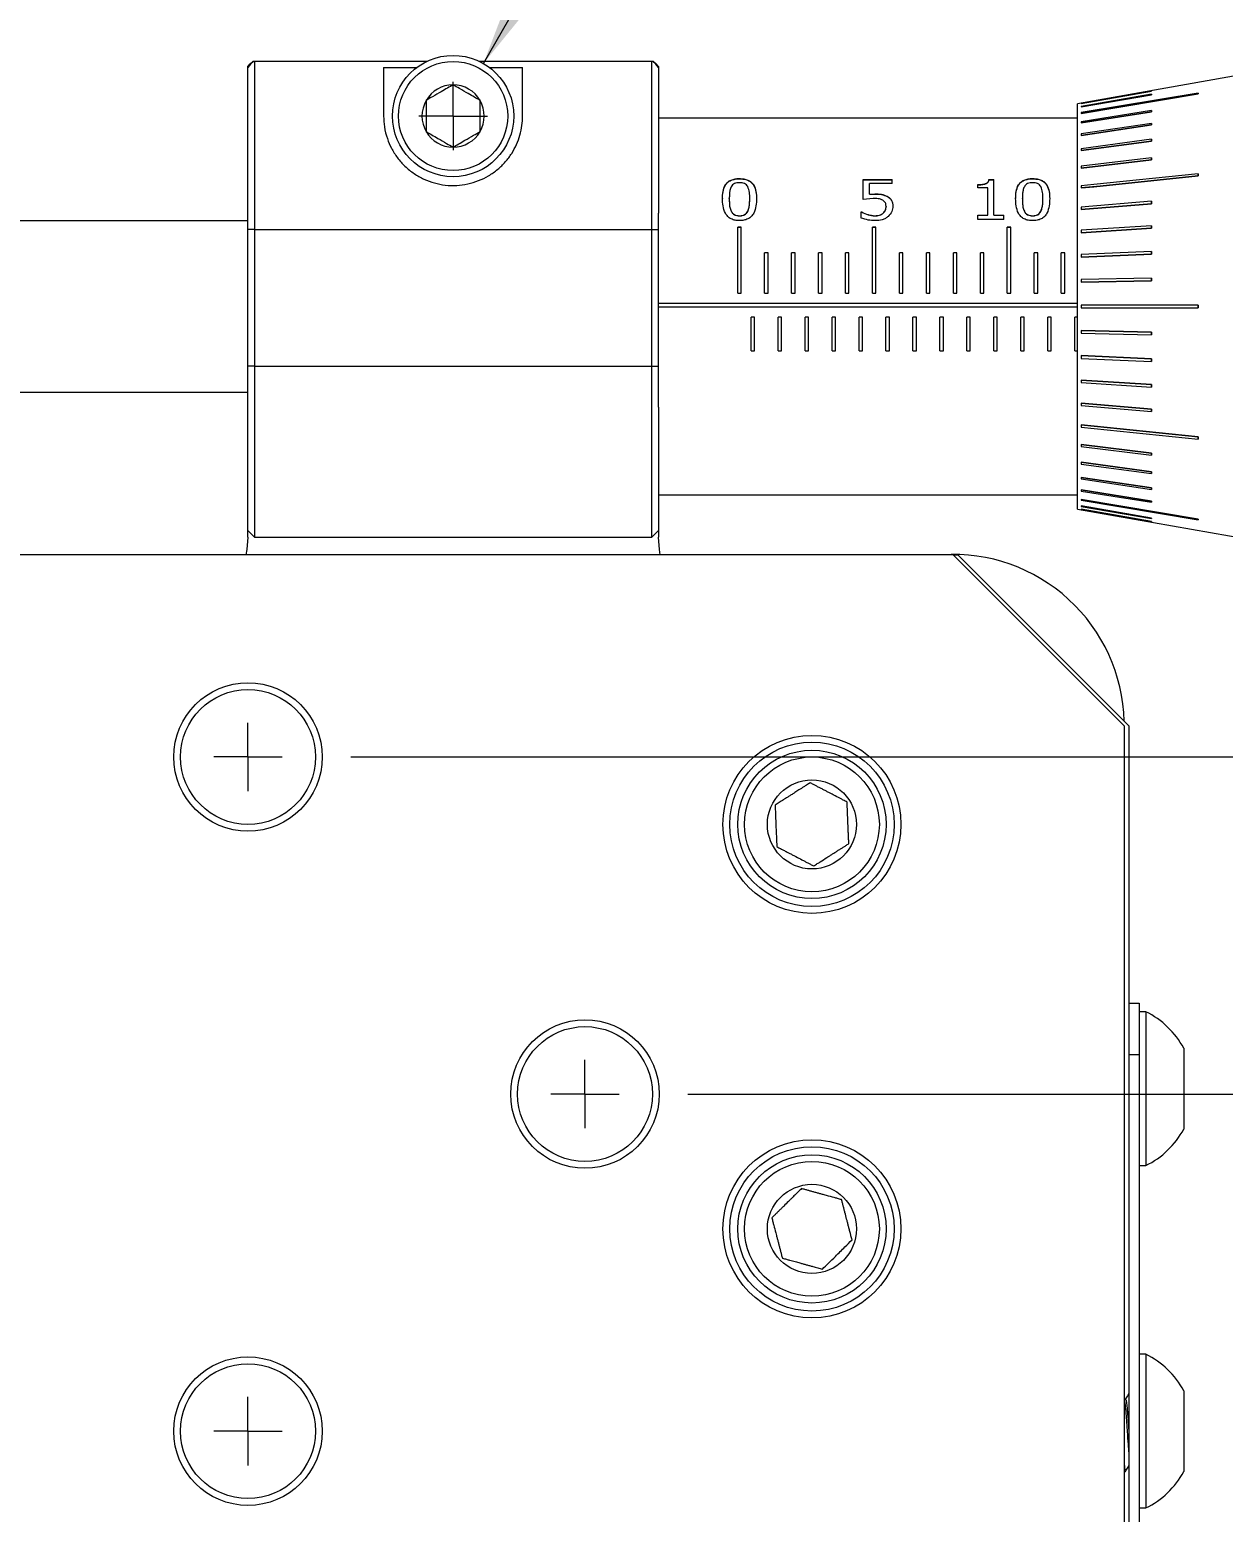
# Model space of a CAD drawing. Header units: millimetres. Extents: x 2 to 278, y 1 to 215.
# Drawn here: x 53.09 to 75.23, y 167.02 to 194.51 of the extents above; entities that cross this region are included whole.
import ezdxf

# ---------------------------------------------------------------- set-up
doc = ezdxf.new("R2010")
doc.units = ezdxf.units.MM
doc.styles.add('SLDTEXTSTYLE0', font='TXT', dxfattribs={"width": 0.75})
doc.dimstyles.new('SLDDIMSTYLE1', dxfattribs={"dimtxt": 2.116667, "dimasz": 3.175, "dimexe": 0, "dimexo": 0.0625, "dimgap": 0.529167, "dimtad": 0, "dimtih": 1, "dimtoh": 1, "dimdec": 1, "dimlfac": 2, "dimrnd": 1e-09, "dimzin": 12, "dimdsep": 46, "dimtxsty": 'SLDTEXTSTYLE0', "dimsah": 1, "dimcen": 0.09, "dimadec": 0, "dimazin": 3, "dimtfac": 1, "dimtdec": 1, "dimtmove": 0, "dimatfit": 0, "dimfxl": 1, "dimfrac": 2, "dimtolj": 1, "dimtzin": 12, "dimarcsym": 0})
doc.dimstyles.new('SLDDIMSTYLE6', dxfattribs={"dimtxt": 2.116667, "dimasz": 3.175, "dimexe": 0, "dimexo": 0.0625, "dimgap": 0.529167, "dimtad": 0, "dimtih": 1, "dimtoh": 1, "dimdec": 1, "dimlfac": 2, "dimrnd": 1e-09, "dimzin": 12, "dimdsep": 46, "dimtxsty": 'SLDTEXTSTYLE0', "dimsah": 1, "dimcen": 0, "dimadec": 0, "dimazin": 3, "dimtfac": 1, "dimtdec": 1, "dimtofl": 0, "dimtmove": 0, "dimatfit": 3, "dimfxl": 1, "dimfrac": 2, "dimtolj": 1, "dimtzin": 12, "dimarcsym": 0})

# ---------------------------------------------------------------- blocks, each defined once
blk = doc.blocks.new('_D_12')
at = {"color": 7, "linetype": 'Continuous', "lineweight": 0}
for p, q in [((80.533, 181.023), (80.533, 187.373)), ((59.049, 181.023), (82.311, 181.023)), ((65.299, 174.773), (82.311, 174.773)), ((80.533, 168.523), (80.533, 174.773)), ((84.343, 168.523), (80.533, 168.523)), ((86.918, 166.953), (86.274, 166.953)), ((86.274, 166.953), (86.274, 163.589)), ((94.675, 166.953), (95.319, 166.953)), ((95.319, 166.953), (95.319, 163.589)), ((86.274, 163.589), (86.918, 163.589)), ((95.319, 163.589), (94.675, 163.589))]:
    blk.add_line(p, q, dxfattribs=at)
at = {"color": 7, "linetype": 'Continuous', "lineweight": 18}
for points in [[(80.533, 181.023), (81.041, 184.198), (80.025, 184.198)], [(80.533, 174.773), (80.025, 171.598), (81.041, 171.598)]]:
    blk.add_solid(points, dxfattribs=at)
at = {"color": 7, "linetype": 'Continuous', "lineweight": 18, "char_height": 2.1167, "attachment_point": 1, "style": 'SLDTEXTSTYLE0'}
for s, insert in [('12.5mm', (85.631, 170.11)), ('0.49in', (86.918, 166.318)), ('TYP', (85.631, 162.526))]:
    blk.add_mtext(s, dxfattribs=dict(at, insert=insert))
blk = doc.blocks.new('_D_15')
at = {"color": 7, "linetype": 'Continuous', "lineweight": 0}
for p, q in [((61.511, 193.882), (68.966, 206.795)), ((68.966, 206.795), (72.776, 206.795))]:
    blk.add_line(p, q, dxfattribs=at)
at = {"color": 7, "linetype": 'Continuous', "lineweight": 18}
blk.add_solid([(61.511, 193.882), (63.538, 196.377), (62.658, 196.885)], dxfattribs=at)
at = {"color": 7, "linetype": 'Continuous', "lineweight": 18, "attachment_point": 1, "style": 'SLDTEXTSTYLE0'}
for s, insert, char_height in [('MICROMETER LOCKING SCREW', (73.57, 207.841), 2.11667), ('2.0mm [5/64in] HEX', (73.57, 204.478), 2.11667), ('2 PLACES', (73.57, 201.115), 2.1167)]:
    blk.add_mtext(s, dxfattribs=dict(at, insert=insert, char_height=char_height))
blk = doc.blocks.new('SW_CENTERMARKSYMBOL_5')
at = {"color": 0, "linetype": 'Continuous', "lineweight": 18}
for q in [(0, 0.635), (-0.635, 0), (0, -0.635), (0.635, 0)]:
    blk.add_line((0, 0), q, dxfattribs=at)
blk = doc.blocks.new('SW_CENTERMARKSYMBOL_7')
at = {"color": 0, "linetype": 'Continuous', "lineweight": 18}
for q in [(0, 0.635), (-0.635, 0), (0, -0.635), (0.635, 0)]:
    blk.add_line((0, 0), q, dxfattribs=at)
blk = doc.blocks.new('SW_CENTERMARKSYMBOL_9')
at = {"color": 0, "linetype": 'Continuous', "lineweight": 18}
for q in [(0, 0.635), (-0.635, 0), (0, -0.635), (0.635, 0)]:
    blk.add_line((0, 0), q, dxfattribs=at)
blk = doc.blocks.new('SW_CENTERMARKSYMBOL_10')
at = {"color": 0, "linetype": 'Continuous', "lineweight": 18}
for q in [(0, 0.635), (-0.635, 0), (0, -0.635), (0.635, 0)]:
    blk.add_line((0, 0), q, dxfattribs=at)

msp = doc.modelspace()

# ---------------------------------------------------------------- linework, layer by layer
at = {"color": 7, "linetype": 'Continuous', "lineweight": 18}
for p, q in [((57.138, 193.823), (57.186, 193.876)), ((57.191, 193.87), (57.138, 193.808)), ((57.138, 193.808), (57.138, 193.823)), ((57.238, 193.923), (57.186, 193.876)), ((57.186, 193.876), (57.191, 193.87)), ((57.252, 193.923), (57.191, 193.87)), ((57.238, 193.923), (57.245, 193.923)), ((57.252, 193.923), (57.265, 193.923)), ((57.265, 193.923), (57.265, 190.805)), ((57.265, 193.923), (60.465, 193.923)), ((61.431, 193.923), (64.631, 193.923)), ((64.631, 190.805), (64.631, 193.923)), ((64.631, 193.923), (64.645, 193.923)), ((64.645, 193.923), (64.705, 193.87)), ((64.651, 193.923), (64.658, 193.923)), ((64.658, 193.923), (64.711, 193.876)), ((64.711, 193.876), (64.705, 193.87)), ((64.758, 193.808), (64.705, 193.87)), ((64.758, 193.823), (64.711, 193.876)), ((64.758, 193.823), (64.758, 193.808)), ((57.138, 190.805), (57.138, 193.808)), ((59.659, 193.808), (60.274, 193.808)), ((59.659, 193.808), (59.659, 192.907)), ((61.622, 193.808), (62.237, 193.808)), ((62.237, 192.907), (62.237, 193.808)), ((64.758, 193.808), (64.758, 191.109)), ((75.701, 193.695), (72.526, 193.135)), ((73.9, 193.371), (72.597, 193.142)), ((72.597, 193.138), (73.9, 193.368)), ((74.764, 193.334), (72.597, 192.971)), ((72.597, 192.955), (74.764, 193.318)), ((73.9, 193.311), (72.597, 193.085)), ((72.597, 193.076), (73.9, 193.302)), ((73.9, 193.368), (72.598, 193.138)), ((74.765, 193.318), (72.598, 192.955)), ((73.9, 193.302), (72.598, 193.076)), ((73.9, 193.371), (73.9, 193.368)), ((73.9, 193.368), (73.9, 193.371)), ((73.9, 193.371), (73.9, 193.371)), ((73.9, 193.368), (73.9, 193.368)), ((73.9, 193.311), (73.9, 193.302)), ((73.9, 193.302), (73.9, 193.311)), ((73.9, 193.311), (73.9, 193.311)), ((73.9, 193.302), (73.9, 193.302)), ((74.764, 193.318), (74.764, 193.334)), ((74.765, 193.334), (74.764, 193.334)), ((74.765, 193.318), (74.764, 193.318)), ((74.765, 193.334), (74.765, 193.318)), ((72.526, 186.336), (72.526, 193.135)), ((72.597, 193.142), (72.597, 193.138)), ((72.598, 193.138), (72.597, 193.138)), ((72.597, 193.085), (72.597, 193.076)), ((72.598, 193.076), (72.597, 193.076)), ((73.9, 193.007), (72.597, 192.799)), ((73.9, 193.007), (73.9, 192.986)), ((73.9, 192.986), (73.9, 193.007)), ((73.9, 193.007), (73.9, 193.007)), ((72.526, 192.869), (64.758, 192.869)), ((72.597, 192.778), (73.9, 192.986)), ((72.597, 192.971), (72.597, 192.955)), ((72.598, 192.955), (72.597, 192.955)), ((72.597, 192.799), (72.597, 192.778)), ((72.598, 192.778), (72.597, 192.778)), ((73.9, 192.768), (72.597, 192.574)), ((72.597, 192.547), (73.9, 192.741)), ((73.9, 192.986), (72.598, 192.778)), ((73.9, 192.741), (72.598, 192.547)), ((73.9, 192.986), (73.9, 192.986)), ((73.9, 192.768), (73.9, 192.741)), ((73.9, 192.741), (73.9, 192.768)), ((73.9, 192.768), (73.9, 192.768)), ((73.9, 192.741), (73.9, 192.741)), ((72.597, 192.574), (72.597, 192.547)), ((72.598, 192.547), (72.597, 192.547)), ((73.9, 192.475), (72.597, 192.298)), ((72.597, 192.266), (73.9, 192.443)), ((73.9, 192.443), (72.598, 192.266)), ((73.9, 192.475), (73.9, 192.443)), ((73.9, 192.443), (73.9, 192.475)), ((73.9, 192.475), (73.9, 192.475)), ((73.9, 192.443), (73.9, 192.443)), ((72.597, 192.298), (72.597, 192.266)), ((72.598, 192.266), (72.597, 192.266)), ((73.9, 192.134), (72.597, 191.977)), ((72.597, 191.939), (73.9, 192.097)), ((72.597, 191.977), (72.597, 191.939)), ((72.598, 191.939), (72.597, 191.939)), ((73.9, 192.097), (72.598, 191.939)), ((73.9, 192.134), (73.9, 192.097)), ((73.9, 192.097), (73.9, 192.134)), ((73.9, 192.134), (73.9, 192.134)), ((73.9, 192.097), (73.9, 192.097)), ((66.26, 191.747), (66.26, 191.743)), ((68.553, 191.73), (69.093, 191.73)), ((68.553, 191.362), (68.553, 191.73)), ((68.553, 191.726), (69.093, 191.726)), ((68.668, 191.461), (68.668, 191.653)), ((69.093, 191.653), (68.668, 191.653)), ((69.093, 191.653), (69.093, 191.73)), ((70.679, 191.574), (70.679, 191.635)), ((70.824, 191.65), (70.824, 191.654)), ((70.885, 191.73), (70.978, 191.73)), ((70.885, 191.726), (70.885, 191.73)), ((70.885, 191.726), (70.978, 191.726)), ((70.978, 191.069), (70.978, 191.73)), ((71.696, 191.747), (71.696, 191.743)), ((74.764, 191.797), (74.764, 191.838)), ((74.765, 191.838), (74.764, 191.838)), ((74.765, 191.797), (74.764, 191.797)), ((74.765, 191.838), (74.765, 191.797)), ((65.943, 191.376), (65.943, 191.372)), ((66.07, 191.372), (66.07, 191.376)), ((66.449, 191.373), (66.449, 191.376)), ((66.576, 191.376), (66.576, 191.373)), ((68.74, 191.381), (68.553, 191.362)), ((68.668, 191.461), (68.769, 191.465)), ((68.668, 191.457), (68.769, 191.461)), ((68.668, 191.461), (68.668, 191.457)), ((68.769, 191.465), (68.769, 191.461)), ((69.001, 191.419), (69.001, 191.415)), ((70.863, 191.574), (70.679, 191.574)), ((70.863, 191.069), (70.863, 191.574)), ((71.38, 191.376), (71.38, 191.372)), ((71.507, 191.372), (71.507, 191.376)), ((71.886, 191.373), (71.886, 191.376)), ((72.012, 191.376), (72.012, 191.373)), ((72.597, 191.614), (72.597, 191.573)), ((72.598, 191.573), (72.597, 191.573)), ((64.758, 189.432), (64.758, 191.109)), ((66.105, 191.141), (66.105, 191.144)), ((66.413, 191.139), (66.413, 191.142)), ((68.518, 191.129), (68.527, 191.129)), ((68.518, 191.015), (68.518, 191.129)), ((68.518, 191.126), (68.527, 191.126)), ((68.527, 191.129), (68.527, 191.126)), ((68.925, 191.107), (68.925, 191.104)), ((68.978, 191.235), (68.978, 191.232)), ((69.104, 191.236), (69.104, 191.232)), ((70.679, 191.069), (70.863, 191.069)), ((70.679, 190.988), (70.679, 191.069)), ((70.863, 191.066), (70.863, 191.069)), ((70.978, 191.069), (71.162, 191.069)), ((70.978, 191.066), (70.978, 191.069)), ((71.162, 190.988), (71.162, 191.069)), ((71.542, 191.141), (71.542, 191.144)), ((71.85, 191.139), (71.85, 191.142)), ((73.9, 191.326), (72.597, 191.216)), ((72.597, 191.171), (73.9, 191.282)), ((72.597, 191.216), (72.597, 191.171)), ((72.598, 191.171), (72.597, 191.171)), ((73.9, 191.282), (72.598, 191.171)), ((73.9, 191.326), (73.9, 191.282)), ((73.9, 191.282), (73.9, 191.326)), ((73.9, 191.326), (73.9, 191.326)), ((73.9, 191.282), (73.9, 191.282)), ((57.138, 190.964), (50.81, 190.964)), ((57.265, 190.805), (57.138, 190.805)), ((57.138, 188.272), (57.138, 190.805)), ((57.265, 190.805), (64.631, 190.805)), ((57.265, 190.805), (57.265, 188.272)), ((64.631, 190.805), (64.758, 190.805)), ((64.631, 188.272), (64.631, 190.805)), ((66.226, 189.622), (66.226, 190.845)), ((66.29, 190.845), (66.226, 190.845)), ((66.29, 190.843), (66.226, 190.843)), ((66.26, 191.056), (66.26, 191.059)), ((66.29, 189.622), (66.29, 190.845)), ((68.726, 189.622), (68.726, 190.845)), ((68.79, 190.845), (68.726, 190.845)), ((68.79, 190.843), (68.726, 190.843)), ((68.771, 191.059), (68.771, 191.056)), ((68.79, 189.622), (68.79, 190.845)), ((70.679, 191.066), (70.863, 191.066)), ((71.162, 190.988), (70.679, 190.988)), ((70.978, 191.066), (71.162, 191.066)), ((71.226, 189.622), (71.226, 190.845)), ((71.29, 190.845), (71.226, 190.845)), ((71.29, 190.843), (71.226, 190.843)), ((71.29, 189.622), (71.29, 190.845)), ((71.696, 191.056), (71.696, 191.059)), ((73.9, 190.873), (72.597, 190.788)), ((72.597, 190.741), (73.9, 190.826)), ((73.9, 190.826), (72.598, 190.741)), ((73.9, 190.873), (73.9, 190.826)), ((73.9, 190.873), (73.9, 190.873)), ((73.9, 190.826), (73.9, 190.873)), ((73.9, 190.826), (73.9, 190.826)), ((72.597, 190.788), (72.597, 190.741)), ((72.598, 190.741), (72.597, 190.741)), ((66.726, 189.622), (66.726, 190.371)), ((66.79, 190.371), (66.726, 190.371)), ((66.79, 190.369), (66.726, 190.369)), ((66.79, 189.622), (66.79, 190.371)), ((67.226, 189.622), (67.226, 190.371)), ((67.29, 190.371), (67.226, 190.371)), ((67.29, 190.369), (67.226, 190.369)), ((67.29, 189.622), (67.29, 190.371)), ((67.726, 189.622), (67.726, 190.371)), ((67.79, 190.371), (67.726, 190.371)), ((67.79, 190.369), (67.726, 190.369)), ((67.79, 189.622), (67.79, 190.371)), ((68.226, 189.622), (68.226, 190.371)), ((68.29, 190.371), (68.226, 190.371)), ((68.29, 190.369), (68.226, 190.369)), ((68.29, 189.622), (68.29, 190.371)), ((69.226, 189.622), (69.226, 190.371)), ((69.29, 190.371), (69.226, 190.371)), ((69.29, 190.369), (69.226, 190.369)), ((69.29, 189.622), (69.29, 190.371)), ((69.726, 189.622), (69.726, 190.371)), ((69.79, 190.371), (69.726, 190.371)), ((69.79, 190.369), (69.726, 190.369)), ((69.79, 189.622), (69.79, 190.371)), ((70.226, 189.622), (70.226, 190.371)), ((70.29, 190.371), (70.226, 190.371)), ((70.29, 190.369), (70.226, 190.369)), ((70.29, 189.622), (70.29, 190.371)), ((70.726, 189.622), (70.726, 190.371)), ((70.79, 190.371), (70.726, 190.371)), ((70.79, 190.369), (70.726, 190.369)), ((70.79, 189.622), (70.79, 190.371)), ((71.726, 189.622), (71.726, 190.371)), ((71.79, 190.371), (71.726, 190.371)), ((71.79, 190.369), (71.726, 190.369)), ((71.79, 189.622), (71.79, 190.371)), ((72.226, 189.622), (72.226, 190.371)), ((72.29, 190.371), (72.226, 190.371)), ((72.29, 190.369), (72.226, 190.369)), ((72.29, 189.622), (72.29, 190.371)), ((73.9, 190.396), (72.597, 190.339)), ((72.597, 190.29), (73.9, 190.347)), ((72.597, 190.339), (72.597, 190.29)), ((72.598, 190.29), (72.597, 190.29)), ((73.9, 190.347), (72.598, 190.29)), ((73.9, 190.396), (73.9, 190.347)), ((73.9, 190.347), (73.9, 190.396)), ((73.9, 190.396), (73.9, 190.396)), ((73.9, 190.347), (73.9, 190.347)), ((73.9, 189.903), (72.597, 189.875)), ((72.597, 189.875), (72.597, 189.824)), ((72.597, 189.824), (73.9, 189.853)), ((72.598, 189.824), (72.597, 189.824)), ((73.9, 189.853), (72.598, 189.824)), ((73.9, 189.903), (73.9, 189.853)), ((73.9, 189.853), (73.9, 189.903)), ((73.9, 189.903), (73.9, 189.903)), ((73.9, 189.853), (73.9, 189.853)), ((72.526, 189.432), (64.758, 189.432)), ((72.526, 189.432), (64.758, 189.432)), ((64.758, 189.432), (64.758, 189.432)), ((64.758, 189.369), (64.758, 189.432)), ((66.226, 189.622), (66.29, 189.622)), ((66.726, 189.622), (66.79, 189.622)), ((67.226, 189.622), (67.29, 189.622)), ((67.726, 189.622), (67.79, 189.622)), ((68.226, 189.622), (68.29, 189.622)), ((68.726, 189.622), (68.79, 189.622)), ((69.226, 189.622), (69.29, 189.622)), ((69.726, 189.622), (69.79, 189.622)), ((70.226, 189.622), (70.29, 189.622)), ((70.726, 189.622), (70.79, 189.622)), ((71.226, 189.622), (71.29, 189.622)), ((71.726, 189.622), (71.79, 189.622)), ((72.226, 189.622), (72.29, 189.622)), ((64.758, 187.509), (64.758, 189.369)), ((64.758, 189.369), (72.526, 189.369)), ((64.758, 189.369), (72.526, 189.369)), ((64.758, 189.369), (64.758, 189.369)), ((66.476, 188.551), (66.476, 189.178)), ((66.54, 189.178), (66.476, 189.178)), ((66.54, 188.551), (66.54, 189.178)), ((67.04, 189.178), (66.976, 189.178)), ((66.976, 188.551), (66.976, 189.178)), ((67.04, 188.551), (67.04, 189.178)), ((67.476, 188.551), (67.476, 189.178)), ((67.54, 189.178), (67.476, 189.178)), ((67.54, 188.551), (67.54, 189.178)), ((67.976, 188.551), (67.976, 189.178)), ((68.04, 189.178), (67.976, 189.178)), ((68.04, 188.551), (68.04, 189.178)), ((68.476, 188.551), (68.476, 189.178)), ((68.54, 189.178), (68.476, 189.178)), ((68.54, 188.551), (68.54, 189.178)), ((68.976, 188.551), (68.976, 189.178)), ((69.04, 189.178), (68.976, 189.178)), ((69.04, 188.551), (69.04, 189.178)), ((69.476, 188.551), (69.476, 189.178)), ((69.54, 189.178), (69.476, 189.178)), ((69.54, 188.551), (69.54, 189.178)), ((69.976, 188.551), (69.976, 189.178)), ((70.04, 189.178), (69.976, 189.178)), ((70.04, 188.551), (70.04, 189.178)), ((70.476, 188.551), (70.476, 189.178)), ((70.54, 189.178), (70.476, 189.178)), ((70.54, 188.551), (70.54, 189.178)), ((70.976, 188.551), (70.976, 189.178)), ((71.04, 189.178), (70.976, 189.178)), ((71.04, 188.551), (71.04, 189.178)), ((71.476, 188.551), (71.476, 189.178)), ((71.54, 189.178), (71.476, 189.178)), ((71.54, 188.551), (71.54, 189.178)), ((71.976, 188.551), (71.976, 189.178)), ((72.04, 189.178), (71.976, 189.178)), ((72.04, 188.551), (72.04, 189.178)), ((72.476, 188.551), (72.476, 189.178)), ((72.526, 189.178), (72.476, 189.178)), ((74.764, 189.402), (72.597, 189.402)), ((72.597, 189.402), (72.597, 189.351)), ((72.597, 189.351), (74.764, 189.351)), ((74.765, 189.402), (74.764, 189.402)), ((74.764, 189.351), (74.764, 189.402)), ((74.765, 189.351), (74.764, 189.351)), ((74.765, 189.402), (74.765, 189.351)), ((72.597, 188.929), (72.597, 188.879)), ((73.9, 188.901), (72.597, 188.929)), ((72.598, 188.929), (72.597, 188.929)), ((72.597, 188.879), (73.9, 188.85)), ((72.598, 188.929), (73.9, 188.901)), ((73.9, 188.901), (73.9, 188.85)), ((73.9, 188.901), (73.9, 188.901)), ((73.9, 188.85), (73.9, 188.901)), ((73.9, 188.85), (73.9, 188.85)), ((66.476, 188.553), (66.54, 188.553)), ((66.476, 188.551), (66.54, 188.551)), ((66.976, 188.553), (67.04, 188.553)), ((66.976, 188.551), (67.04, 188.551)), ((67.476, 188.553), (67.54, 188.553)), ((67.476, 188.551), (67.54, 188.551)), ((67.976, 188.553), (68.04, 188.553)), ((67.976, 188.551), (68.04, 188.551)), ((68.476, 188.553), (68.54, 188.553)), ((68.476, 188.551), (68.54, 188.551)), ((68.976, 188.553), (69.04, 188.553)), ((68.976, 188.551), (69.04, 188.551)), ((69.476, 188.553), (69.54, 188.553)), ((69.476, 188.551), (69.54, 188.551)), ((69.976, 188.553), (70.04, 188.553)), ((69.976, 188.551), (70.04, 188.551)), ((70.476, 188.553), (70.54, 188.553)), ((70.476, 188.551), (70.54, 188.551)), ((70.976, 188.553), (71.04, 188.553)), ((70.976, 188.551), (71.04, 188.551)), ((71.476, 188.553), (71.54, 188.553)), ((71.476, 188.551), (71.54, 188.551)), ((71.976, 188.553), (72.04, 188.553)), ((71.976, 188.551), (72.04, 188.551)), ((72.476, 188.553), (72.526, 188.553)), ((72.476, 188.551), (72.526, 188.551)), ((72.597, 188.464), (72.597, 188.414)), ((73.9, 188.406), (72.597, 188.464)), ((72.598, 188.464), (72.597, 188.464)), ((72.597, 188.414), (73.9, 188.357)), ((72.598, 188.464), (73.9, 188.406)), ((73.9, 188.406), (73.9, 188.357)), ((73.9, 188.406), (73.9, 188.406)), ((73.9, 188.357), (73.9, 188.406)), ((73.9, 188.357), (73.9, 188.357)), ((57.265, 188.272), (57.138, 188.272)), ((57.138, 185.224), (57.138, 188.272)), ((57.265, 188.272), (64.631, 188.272)), ((57.265, 188.272), (57.265, 185.097)), ((64.631, 188.272), (64.758, 188.272)), ((64.631, 185.097), (64.631, 188.272)), ((50.81, 187.789), (57.138, 187.789)), ((72.597, 188.012), (72.597, 187.965)), ((73.9, 187.928), (72.597, 188.012)), ((72.598, 188.012), (72.597, 188.012)), ((72.597, 187.965), (73.9, 187.88)), ((72.598, 188.012), (73.9, 187.928)), ((73.9, 187.928), (73.9, 187.88)), ((73.9, 187.88), (73.9, 187.928)), ((73.9, 187.928), (73.9, 187.928)), ((73.9, 187.88), (73.9, 187.88)), ((64.758, 187.509), (64.758, 185.224)), ((72.597, 187.582), (72.597, 187.538)), ((73.9, 187.472), (72.597, 187.582)), ((72.598, 187.582), (72.597, 187.582)), ((72.597, 187.538), (73.9, 187.427)), ((72.598, 187.582), (73.9, 187.472)), ((73.9, 187.472), (73.9, 187.427)), ((73.9, 187.427), (73.9, 187.472)), ((73.9, 187.472), (73.9, 187.472)), ((73.9, 187.427), (73.9, 187.427)), ((74.764, 186.956), (72.597, 187.181)), ((72.597, 187.181), (72.597, 187.14)), ((72.598, 187.181), (72.597, 187.181)), ((72.597, 187.14), (74.764, 186.915)), ((72.598, 187.181), (74.765, 186.956)), ((74.764, 186.915), (74.764, 186.956)), ((74.765, 186.956), (74.764, 186.956)), ((74.765, 186.956), (74.765, 186.915)), ((72.597, 186.814), (72.597, 186.777)), ((73.9, 186.657), (72.597, 186.814)), ((72.598, 186.814), (72.597, 186.814)), ((72.597, 186.777), (73.9, 186.62)), ((72.598, 186.814), (73.9, 186.657)), ((74.765, 186.915), (74.764, 186.915)), ((72.597, 186.487), (72.597, 186.455)), ((73.9, 186.311), (72.597, 186.487)), ((72.598, 186.487), (72.597, 186.487)), ((72.597, 186.455), (73.9, 186.278)), ((72.598, 186.487), (73.9, 186.311)), ((73.9, 186.657), (73.9, 186.62)), ((73.9, 186.657), (73.9, 186.657)), ((73.9, 186.62), (73.9, 186.657)), ((73.9, 186.62), (73.9, 186.62)), ((72.526, 185.619), (72.526, 186.336)), ((72.598, 186.207), (72.597, 186.207)), ((73.9, 186.013), (72.597, 186.207)), ((72.597, 186.207), (72.597, 186.179)), ((72.597, 186.179), (73.9, 185.985)), ((72.598, 186.207), (73.9, 186.013)), ((73.9, 186.311), (73.9, 186.278)), ((73.9, 186.278), (73.9, 186.311)), ((73.9, 186.311), (73.9, 186.311)), ((73.9, 186.278), (73.9, 186.278)), ((64.758, 185.884), (72.526, 185.884)), ((72.597, 185.976), (72.597, 185.954)), ((73.9, 185.768), (72.597, 185.976)), ((72.598, 185.976), (72.597, 185.976)), ((72.597, 185.954), (73.9, 185.746)), ((72.598, 185.976), (73.9, 185.768)), ((73.9, 186.013), (73.9, 185.985)), ((73.9, 186.013), (73.9, 186.013)), ((73.9, 185.985), (73.9, 186.013)), ((73.9, 185.985), (73.9, 185.985)), ((72.526, 185.619), (75.701, 185.059)), ((72.598, 185.798), (72.597, 185.798)), ((74.764, 185.435), (72.597, 185.798)), ((72.597, 185.798), (72.597, 185.783)), ((72.597, 185.783), (74.764, 185.419)), ((72.597, 185.678), (72.597, 185.668)), ((73.9, 185.452), (72.597, 185.678)), ((72.598, 185.678), (72.597, 185.678)), ((72.597, 185.668), (73.9, 185.442)), ((72.597, 185.615), (72.597, 185.612)), ((73.9, 185.386), (72.597, 185.615)), ((72.598, 185.615), (72.597, 185.615)), ((72.597, 185.612), (73.9, 185.383)), ((72.598, 185.798), (74.765, 185.435)), ((72.598, 185.678), (73.9, 185.452)), ((72.598, 185.615), (73.9, 185.386)), ((73.9, 185.768), (73.9, 185.746)), ((73.9, 185.746), (73.9, 185.768)), ((73.9, 185.768), (73.9, 185.768)), ((73.9, 185.746), (73.9, 185.746)), ((73.9, 185.452), (73.9, 185.442)), ((73.9, 185.442), (73.9, 185.452)), ((73.9, 185.452), (73.9, 185.452)), ((73.9, 185.442), (73.9, 185.442)), ((73.9, 185.386), (73.9, 185.383)), ((73.9, 185.383), (73.9, 185.386)), ((73.9, 185.386), (73.9, 185.386)), ((73.9, 185.383), (73.9, 185.383)), ((74.765, 185.435), (74.764, 185.435)), ((74.764, 185.419), (74.764, 185.435)), ((74.765, 185.419), (74.764, 185.419)), ((74.765, 185.435), (74.765, 185.419)), ((57.265, 185.097), (57.138, 185.224)), ((57.138, 185.097), (57.138, 185.224)), ((57.265, 185.097), (64.631, 185.097)), ((64.631, 185.097), (64.758, 185.224)), ((64.758, 185.224), (64.758, 185.097)), ((70.219, 184.773), (44.07, 184.773)), ((73.394, 181.598), (70.219, 184.773)), ((70.219, 184.773), (70.308, 184.773)), ((73.483, 181.598), (70.308, 184.773)), ((73.394, 181.598), (73.394, 155.448)), ((73.483, 181.598), (73.483, 176.461)), ((73.483, 176.461), (73.483, 175.508)), ((73.483, 176.461), (73.672, 176.461)), ((73.672, 176.461), (73.672, 175.508)), ((73.796, 176.298), (73.672, 176.298)), ((73.796, 176.298), (73.796, 175.582)), ((73.483, 175.508), (73.672, 175.508)), ((73.483, 175.508), (73.483, 161.538)), ((73.672, 175.508), (73.672, 161.538)), ((73.796, 175.582), (73.796, 173.448)), ((74.497, 175.623), (74.497, 175.246)), ((74.497, 175.246), (74.497, 174.123)), ((73.672, 173.448), (73.796, 173.448)), ((73.796, 169.948), (73.672, 169.948)), ((73.796, 169.948), (73.796, 167.398)), ((73.417, 169.111), (73.394, 169.111)), ((74.497, 169.273), (74.497, 167.931)), ((73.394, 167.773), (73.417, 167.773)), ((74.497, 167.931), (74.497, 167.773)), ((73.796, 167.398), (73.796, 167.098)), ((73.672, 167.098), (73.796, 167.098))]:
    msp.add_line(p, q, dxfattribs=at)
at = {"color": 7, "linetype": 'Continuous', "lineweight": 18, "flags": 128}
for points in [[(74.764, 191.838), (72.832, 191.638), (72.597, 191.614)], [(72.597, 191.573), (72.832, 191.597), (74.764, 191.797)], [(74.765, 191.797), (72.946, 191.609), (72.598, 191.573)], [(57.138, 185.097), (57.122, 184.871), (57.105, 184.773)], [(64.791, 184.773), (64.774, 184.871), (64.758, 185.097)]]:
    msp.add_lwpolyline(points, dxfattribs=at)
at = {"color": 7, "linetype": 'Continuous', "lineweight": 18}
for centre, radius in [((60.948, 192.907), 1.125), ((60.948, 192.907), 1.012), ((57.144, 181.023), 1.377), ((57.144, 181.023), 1.25), ((67.603, 179.773), 1.651), ((67.603, 179.773), 1.524), ((67.603, 179.773), 1.375), ((67.603, 179.773), 1.25), ((67.603, 179.773), 0.826), ((63.394, 174.773), 1.377), ((63.394, 174.773), 1.25), ((67.603, 172.273), 1.651), ((67.603, 172.273), 1.524), ((67.603, 172.273), 1.375), ((67.603, 172.273), 1.25), ((67.603, 172.273), 0.826), ((57.144, 168.523), 1.377), ((57.144, 168.523), 1.25)]:
    msp.add_circle(centre, radius, dxfattribs=at)
for centre, radius, start, end in [((60.948, 192.907), 0.577, 90, 150), ((60.948, 192.907), 0.577, 30, 90), ((60.948, 192.907), 0.577, 150, 210), ((60.948, 192.907), 0.577, 330, 30), ((60.948, 192.907), 0.577, 210, 270), ((60.948, 192.907), 0.577, 270, 330), ((70.219, 181.604), 3.175, 1.5157, 93.523), ((73.1, 174.873), 1.586, 28.2227, 63.9627), ((73.1, 174.873), 1.586, 296.0373, 331.7773), ((73.1, 168.523), 1.586, 28.2227, 63.9627), ((73.1, 168.523), 1.586, 296.0373, 331.7773)]:
    msp.add_arc(centre, radius, start, end, dxfattribs=at)
for points, knots in [([(60.948, 193.485), (60.914, 193.465), (60.844, 193.425), (60.715, 193.35), (60.576, 193.27), (60.487, 193.219), (60.448, 193.196)], [0, 0, 0, 0, 0.2164446, 0.4402884, 0.7518824, 1, 1, 1, 1]), ([(61.448, 193.196), (61.414, 193.216), (61.344, 193.256), (61.215, 193.331), (61.076, 193.411), (60.987, 193.462), (60.948, 193.485)], [0, 0, 0, 0, 0.216445, 0.440288, 0.751882, 1, 1, 1, 1]), ([(60.448, 193.196), (60.448, 193.163), (60.448, 193.071), (60.448, 192.901), (60.448, 192.736), (60.448, 192.647), (60.448, 192.619)], [0, 0, 0, 0, 0.180942, 0.506293, 0.843975, 1, 1, 1, 1]), ([(61.448, 192.619), (61.448, 192.626), (61.448, 192.647), (61.448, 192.675), (61.448, 192.713), (61.448, 192.752), (61.448, 192.801), (61.448, 192.852), (61.448, 192.902), (61.448, 192.952), (61.448, 193), (61.448, 193.049), (61.448, 193.089), (61.448, 193.13), (61.448, 193.163), (61.448, 193.188), (61.448, 193.196)], [0, 0, 0, 0, 0.03883, 0.1166, 0.155556, 0.238619, 0.322154, 0.407544, 0.493762, 0.57354, 0.654037, 0.736529, 0.819573, 0.864564, 0.954781, 1, 1, 1, 1]), ([(59.659, 192.907), (59.662, 192.841), (59.668, 192.705), (59.719, 192.501), (59.801, 192.307), (59.91, 192.133), (60.052, 191.972), (60.218, 191.838), (60.404, 191.733), (60.599, 191.661), (60.805, 191.621), (61.013, 191.614), (61.222, 191.642), (61.422, 191.703), (61.61, 191.795), (61.777, 191.914), (61.922, 192.055), (62.039, 192.212), (62.13, 192.381), (62.193, 192.556), (62.231, 192.735), (62.235, 192.85), (62.237, 192.907)], [0, 0, 0, 0, 0.05968, 0.120914, 0.171058, 0.2226, 0.272782, 0.324627, 0.371669, 0.42009, 0.46692, 0.515086, 0.562282, 0.61085, 0.657967, 0.706473, 0.753204, 0.801258, 0.848724, 0.897357, 0.948182, 1, 1, 1, 1]), ([(60.448, 192.619), (60.482, 192.599), (60.552, 192.559), (60.681, 192.484), (60.82, 192.404), (60.909, 192.353), (60.948, 192.33)], [0, 0, 0, 0, 0.216445, 0.440288, 0.751882, 1, 1, 1, 1]), ([(60.948, 192.33), (60.982, 192.35), (61.052, 192.39), (61.181, 192.465), (61.32, 192.545), (61.409, 192.596), (61.448, 192.619)], [0, 0, 0, 0, 0.2164446, 0.4402884, 0.7518824, 1, 1, 1, 1]), ([(65.943, 191.376), (65.945, 191.42), (65.948, 191.508), (65.98, 191.613), (66.038, 191.683), (66.101, 191.723), (66.165, 191.74), (66.219, 191.747), (66.246, 191.747), (66.26, 191.747)], [0, 0, 0, 0, 0.250452, 0.500192, 0.629391, 0.749903, 0.874732, 0.937345, 1, 1, 1, 1]), ([(65.943, 191.372), (65.945, 191.416), (65.948, 191.504), (65.98, 191.609), (66.038, 191.679), (66.101, 191.719), (66.165, 191.736), (66.219, 191.742), (66.246, 191.743), (66.26, 191.743)], [0, 0, 0, 0, 0.2503, 0.499958, 0.6291, 0.749638, 0.874569, 0.937272, 1, 1, 1, 1]), ([(66.26, 191.67), (66.251, 191.67), (66.235, 191.67), (66.203, 191.666), (66.165, 191.655), (66.128, 191.63), (66.113, 191.608), (66.106, 191.597)], [0, 0, 0, 0, 0.125376, 0.250674, 0.500391, 0.749916, 1, 1, 1, 1]), ([(66.26, 191.747), (66.287, 191.746), (66.341, 191.744), (66.418, 191.723), (66.482, 191.683), (66.538, 191.612), (66.571, 191.509), (66.574, 191.421), (66.576, 191.376)], [0, 0, 0, 0, 0.1251026, 0.2499645, 0.3747192, 0.4997107, 0.7495262, 1, 1, 1, 1]), ([(66.26, 191.743), (66.287, 191.742), (66.341, 191.74), (66.418, 191.719), (66.482, 191.679), (66.538, 191.608), (66.571, 191.505), (66.574, 191.417), (66.576, 191.373)], [0, 0, 0, 0, 0.125246, 0.250224, 0.375031, 0.500004, 0.749689, 1, 1, 1, 1]), ([(66.412, 191.598), (66.405, 191.609), (66.39, 191.631), (66.353, 191.655), (66.308, 191.669), (66.276, 191.67), (66.26, 191.67)], [0, 0, 0, 0, 0.2502316, 0.4999872, 0.7496632, 1, 1, 1, 1]), ([(70.679, 191.635), (70.704, 191.636), (70.753, 191.637), (70.801, 191.649), (70.824, 191.654)], [0, 0, 0, 0, 0.501078, 1, 1, 1, 1]), ([(70.679, 191.631), (70.704, 191.632), (70.753, 191.633), (70.801, 191.644), (70.824, 191.65)], [0, 0, 0, 0, 0.501108, 1, 1, 1, 1]), ([(70.824, 191.654), (70.833, 191.659), (70.85, 191.667), (70.871, 191.686), (70.882, 191.707), (70.884, 191.723), (70.885, 191.73)], [0, 0, 0, 0, 0.2553351, 0.4998934, 0.7496857, 1, 1, 1, 1]), ([(70.824, 191.65), (70.833, 191.655), (70.85, 191.663), (70.871, 191.681), (70.882, 191.703), (70.884, 191.718), (70.885, 191.726)], [0, 0, 0, 0, 0.255499, 0.500101, 0.749817, 1, 1, 1, 1]), ([(71.38, 191.376), (71.382, 191.42), (71.385, 191.508), (71.417, 191.613), (71.475, 191.683), (71.538, 191.723), (71.602, 191.74), (71.656, 191.747), (71.683, 191.747), (71.696, 191.747)], [0, 0, 0, 0, 0.250452, 0.500192, 0.629391, 0.749903, 0.874732, 0.937345, 1, 1, 1, 1]), ([(71.38, 191.372), (71.382, 191.416), (71.385, 191.504), (71.417, 191.609), (71.475, 191.679), (71.538, 191.719), (71.602, 191.736), (71.656, 191.742), (71.683, 191.743), (71.696, 191.743)], [0, 0, 0, 0, 0.2503, 0.499958, 0.6291, 0.749638, 0.874569, 0.937272, 1, 1, 1, 1]), ([(71.696, 191.67), (71.688, 191.67), (71.672, 191.67), (71.64, 191.666), (71.602, 191.655), (71.565, 191.63), (71.55, 191.608), (71.543, 191.597)], [0, 0, 0, 0, 0.1253765, 0.2506743, 0.5003908, 0.7499164, 1, 1, 1, 1]), ([(71.696, 191.747), (71.724, 191.746), (71.778, 191.744), (71.855, 191.723), (71.919, 191.683), (71.975, 191.612), (72.008, 191.509), (72.011, 191.421), (72.012, 191.376)], [0, 0, 0, 0, 0.125103, 0.249964, 0.374719, 0.499711, 0.749526, 1, 1, 1, 1]), ([(71.696, 191.743), (71.724, 191.742), (71.778, 191.74), (71.855, 191.719), (71.919, 191.679), (71.975, 191.608), (72.008, 191.505), (72.011, 191.417), (72.012, 191.373)], [0, 0, 0, 0, 0.125246, 0.250224, 0.375031, 0.500004, 0.749689, 1, 1, 1, 1]), ([(71.849, 191.598), (71.842, 191.609), (71.827, 191.631), (71.79, 191.655), (71.744, 191.669), (71.712, 191.67), (71.696, 191.67)], [0, 0, 0, 0, 0.250232, 0.499987, 0.749663, 1, 1, 1, 1]), ([(66.26, 190.968), (66.232, 190.969), (66.178, 190.971), (66.1, 190.997), (66.037, 191.043), (65.98, 191.126), (65.948, 191.241), (65.945, 191.331), (65.943, 191.376)], [0, 0, 0, 0, 0.125107, 0.249985, 0.37472, 0.499695, 0.749519, 1, 1, 1, 1]), ([(66.106, 191.597), (66.096, 191.574), (66.078, 191.529), (66.072, 191.454), (66.071, 191.402), (66.07, 191.376)], [0, 0, 0, 0, 0.325841, 0.649315, 1, 1, 1, 1]), ([(66.07, 191.376), (66.07, 191.349), (66.071, 191.297), (66.076, 191.218), (66.095, 191.169), (66.105, 191.144)], [0, 0, 0, 0, 0.353697, 0.673027, 1, 1, 1, 1]), ([(66.07, 191.372), (66.07, 191.345), (66.071, 191.294), (66.076, 191.215), (66.095, 191.166), (66.105, 191.141)], [0, 0, 0, 0, 0.35368, 0.672999, 1, 1, 1, 1]), ([(66.576, 191.376), (66.574, 191.332), (66.571, 191.242), (66.539, 191.125), (66.482, 191.043), (66.418, 190.997), (66.354, 190.976), (66.3, 190.968), (66.273, 190.968), (66.26, 190.968)], [0, 0, 0, 0, 0.25044, 0.500207, 0.629487, 0.749895, 0.874727, 0.93735, 1, 1, 1, 1]), ([(66.449, 191.376), (66.45, 191.415), (66.45, 191.492), (66.425, 191.563), (66.412, 191.598)], [0, 0, 0, 0, 0.501133, 1, 1, 1, 1]), ([(66.413, 191.142), (66.422, 191.168), (66.441, 191.217), (66.447, 191.296), (66.449, 191.349), (66.449, 191.376)], [0, 0, 0, 0, 0.3264308, 0.6391614, 1, 1, 1, 1]), ([(66.413, 191.139), (66.422, 191.164), (66.441, 191.214), (66.447, 191.293), (66.449, 191.345), (66.449, 191.373)], [0, 0, 0, 0, 0.326457, 0.639193, 1, 1, 1, 1]), ([(68.917, 191.346), (68.904, 191.353), (68.878, 191.366), (68.817, 191.378), (68.771, 191.38), (68.74, 191.381)], [0, 0, 0, 0, 0.249718, 0.499781, 1, 1, 1, 1]), ([(68.769, 191.465), (68.81, 191.464), (68.892, 191.463), (68.965, 191.434), (69.001, 191.419)], [0, 0, 0, 0, 0.501272, 1, 1, 1, 1]), ([(68.769, 191.461), (68.81, 191.46), (68.892, 191.46), (68.965, 191.43), (69.001, 191.415)], [0, 0, 0, 0, 0.501336, 1, 1, 1, 1]), ([(68.978, 191.235), (68.976, 191.256), (68.973, 191.289), (68.947, 191.326), (68.927, 191.339), (68.917, 191.346)], [0, 0, 0, 0, 0.499042, 0.749645, 1, 1, 1, 1]), ([(69.001, 191.419), (69.018, 191.408), (69.051, 191.386), (69.084, 191.341), (69.102, 191.289), (69.104, 191.254), (69.104, 191.236)], [0, 0, 0, 0, 0.24986, 0.499718, 0.749644, 1, 1, 1, 1]), ([(69.001, 191.415), (69.018, 191.404), (69.051, 191.382), (69.084, 191.337), (69.102, 191.286), (69.104, 191.25), (69.104, 191.232)], [0, 0, 0, 0, 0.250006, 0.499887, 0.749746, 1, 1, 1, 1]), ([(71.696, 190.968), (71.669, 190.969), (71.615, 190.971), (71.537, 190.997), (71.473, 191.043), (71.417, 191.126), (71.385, 191.241), (71.382, 191.331), (71.38, 191.376)], [0, 0, 0, 0, 0.1251068, 0.2499849, 0.3747201, 0.499695, 0.7495185, 1, 1, 1, 1]), ([(71.543, 191.597), (71.533, 191.574), (71.514, 191.529), (71.509, 191.454), (71.507, 191.402), (71.507, 191.376)], [0, 0, 0, 0, 0.325841, 0.649315, 1, 1, 1, 1]), ([(71.507, 191.376), (71.507, 191.349), (71.508, 191.297), (71.513, 191.218), (71.532, 191.169), (71.542, 191.144)], [0, 0, 0, 0, 0.353697, 0.673027, 1, 1, 1, 1]), ([(71.507, 191.372), (71.507, 191.345), (71.508, 191.294), (71.513, 191.215), (71.532, 191.166), (71.542, 191.141)], [0, 0, 0, 0, 0.35368, 0.672999, 1, 1, 1, 1]), ([(72.012, 191.376), (72.011, 191.332), (72.008, 191.242), (71.976, 191.125), (71.919, 191.043), (71.855, 190.997), (71.791, 190.976), (71.737, 190.968), (71.71, 190.968), (71.696, 190.968)], [0, 0, 0, 0, 0.25044, 0.500207, 0.629487, 0.749895, 0.874727, 0.93735, 1, 1, 1, 1]), ([(71.886, 191.376), (71.886, 191.415), (71.887, 191.492), (71.862, 191.563), (71.849, 191.598)], [0, 0, 0, 0, 0.501133, 1, 1, 1, 1]), ([(71.85, 191.142), (71.859, 191.168), (71.878, 191.217), (71.884, 191.296), (71.885, 191.349), (71.886, 191.376)], [0, 0, 0, 0, 0.326431, 0.639161, 1, 1, 1, 1]), ([(71.85, 191.139), (71.859, 191.164), (71.878, 191.214), (71.884, 191.293), (71.885, 191.345), (71.886, 191.373)], [0, 0, 0, 0, 0.326457, 0.639193, 1, 1, 1, 1]), ([(66.105, 191.144), (66.109, 191.138), (66.115, 191.125), (66.134, 191.101), (66.164, 191.077), (66.211, 191.061), (66.243, 191.06), (66.26, 191.059)], [0, 0, 0, 0, 0.125347, 0.250608, 0.500107, 0.74966, 1, 1, 1, 1]), ([(66.105, 191.141), (66.109, 191.135), (66.115, 191.122), (66.134, 191.098), (66.164, 191.073), (66.211, 191.058), (66.243, 191.056), (66.26, 191.056)], [0, 0, 0, 0, 0.125241, 0.250421, 0.499867, 0.74951, 1, 1, 1, 1]), ([(66.26, 191.059), (66.268, 191.059), (66.284, 191.059), (66.316, 191.064), (66.354, 191.076), (66.391, 191.105), (66.405, 191.13), (66.413, 191.142)], [0, 0, 0, 0, 0.125385, 0.250691, 0.500474, 0.74999, 1, 1, 1, 1]), ([(66.26, 191.056), (66.268, 191.056), (66.284, 191.056), (66.316, 191.061), (66.354, 191.073), (66.391, 191.102), (66.405, 191.127), (66.413, 191.139)], [0, 0, 0, 0, 0.12546, 0.250837, 0.500709, 0.750177, 1, 1, 1, 1]), ([(68.527, 191.129), (68.565, 191.11), (68.64, 191.071), (68.728, 191.063), (68.771, 191.059)], [0, 0, 0, 0, 0.501144, 1, 1, 1, 1]), ([(68.527, 191.126), (68.565, 191.107), (68.641, 191.068), (68.728, 191.06), (68.771, 191.056)], [0, 0, 0, 0, 0.501069, 1, 1, 1, 1]), ([(68.771, 191.059), (68.799, 191.061), (68.841, 191.063), (68.886, 191.081), (68.909, 191.095), (68.92, 191.103), (68.925, 191.107)], [0, 0, 0, 0, 0.499418, 0.749453, 0.874699, 1, 1, 1, 1]), ([(68.771, 191.056), (68.799, 191.058), (68.841, 191.06), (68.886, 191.078), (68.909, 191.092), (68.92, 191.1), (68.925, 191.104)], [0, 0, 0, 0, 0.499535, 0.749559, 0.874765, 1, 1, 1, 1]), ([(68.925, 191.107), (68.933, 191.116), (68.951, 191.134), (68.974, 191.177), (68.976, 191.212), (68.978, 191.235)], [0, 0, 0, 0, 0.2501855, 0.5004469, 1, 1, 1, 1]), ([(68.925, 191.104), (68.933, 191.113), (68.951, 191.131), (68.974, 191.174), (68.976, 191.209), (68.978, 191.232)], [0, 0, 0, 0, 0.25029, 0.500563, 1, 1, 1, 1]), ([(69.104, 191.236), (69.101, 191.201), (69.093, 191.131), (69.044, 191.075), (69.019, 191.046)], [0, 0, 0, 0, 0.500482, 1, 1, 1, 1]), ([(71.542, 191.144), (71.545, 191.138), (71.552, 191.125), (71.57, 191.101), (71.601, 191.077), (71.647, 191.061), (71.68, 191.06), (71.696, 191.059)], [0, 0, 0, 0, 0.1253472, 0.2506078, 0.5001069, 0.7496595, 1, 1, 1, 1]), ([(71.542, 191.141), (71.545, 191.135), (71.552, 191.122), (71.57, 191.098), (71.601, 191.073), (71.647, 191.058), (71.68, 191.056), (71.696, 191.056)], [0, 0, 0, 0, 0.125241, 0.250421, 0.499867, 0.74951, 1, 1, 1, 1]), ([(71.696, 191.059), (71.704, 191.059), (71.721, 191.059), (71.752, 191.064), (71.791, 191.076), (71.828, 191.105), (71.842, 191.13), (71.85, 191.142)], [0, 0, 0, 0, 0.125385, 0.250691, 0.500474, 0.74999, 1, 1, 1, 1]), ([(71.696, 191.056), (71.704, 191.056), (71.721, 191.056), (71.752, 191.061), (71.791, 191.073), (71.828, 191.102), (71.842, 191.127), (71.85, 191.139)], [0, 0, 0, 0, 0.1254603, 0.250837, 0.5007092, 0.7501767, 1, 1, 1, 1]), ([(68.776, 190.968), (68.731, 190.969), (68.643, 190.973), (68.56, 191.001), (68.518, 191.015)], [0, 0, 0, 0, 0.499528, 1, 1, 1, 1]), ([(69.019, 191.046), (69.002, 191.033), (68.968, 191.008), (68.887, 190.974), (68.82, 190.97), (68.776, 190.968)], [0, 0, 0, 0, 0.250279, 0.500639, 1, 1, 1, 1]), ([(67.57, 180.544), (67.548, 180.53), (67.509, 180.506), (67.44, 180.461), (67.367, 180.415), (67.294, 180.368), (67.233, 180.33), (67.181, 180.297), (67.128, 180.263), (67.079, 180.232), (67.035, 180.204), (66.983, 180.171), (66.945, 180.147), (66.919, 180.13)], [0, 0, 0, 0, 0.10775, 0.189487, 0.327361, 0.439781, 0.516277, 0.593427, 0.672511, 0.75218, 0.813776, 0.875543, 1, 1, 1, 1]), ([(68.254, 180.187), (68.231, 180.199), (68.19, 180.22), (68.106, 180.265), (68.029, 180.305), (67.951, 180.345), (67.9, 180.372), (67.845, 180.401), (67.79, 180.43), (67.735, 180.458), (67.682, 180.486), (67.627, 180.515), (67.59, 180.534), (67.57, 180.544)], [0, 0, 0, 0, 0.107761, 0.189507, 0.38001, 0.439703, 0.516208, 0.593367, 0.67246, 0.752139, 0.829242, 0.906666, 1, 1, 1, 1]), ([(66.919, 180.13), (66.921, 180.078), (66.926, 179.97), (66.934, 179.771), (66.944, 179.557), (66.949, 179.42), (66.952, 179.36)], [0, 0, 0, 0, 0.21645, 0.4403, 0.751892, 1, 1, 1, 1]), ([(68.287, 179.416), (68.286, 179.442), (68.284, 179.488), (68.281, 179.56), (68.278, 179.625), (68.275, 179.691), (68.272, 179.774), (68.268, 179.857), (68.265, 179.94), (68.262, 180.002), (68.26, 180.061), (68.257, 180.123), (68.255, 180.165), (68.254, 180.187)], [0, 0, 0, 0, 0.107756, 0.189499, 0.284443, 0.361894, 0.439907, 0.594038, 0.672484, 0.752158, 0.829255, 0.906673, 1, 1, 1, 1]), ([(66.952, 179.36), (66.975, 179.347), (67.016, 179.326), (67.079, 179.293), (67.137, 179.263), (67.196, 179.232), (67.251, 179.204), (67.325, 179.165), (67.399, 179.126), (67.471, 179.088), (67.524, 179.061), (67.579, 179.032), (67.616, 179.013), (67.636, 179.002)], [0, 0, 0, 0, 0.107754, 0.189495, 0.284438, 0.361887, 0.439898, 0.516398, 0.672481, 0.752155, 0.829253, 0.906672, 1, 1, 1, 1]), ([(67.636, 179.002), (67.658, 179.017), (67.697, 179.041), (67.777, 179.092), (67.851, 179.139), (67.924, 179.186), (67.973, 179.217), (68.025, 179.25), (68.078, 179.284), (68.13, 179.317), (68.181, 179.349), (68.233, 179.382), (68.268, 179.404), (68.287, 179.416)], [0, 0, 0, 0, 0.107762, 0.189509, 0.380015, 0.439708, 0.516213, 0.593371, 0.672464, 0.752143, 0.829245, 0.906667, 1, 1, 1, 1]), ([(67.408, 173.02), (67.39, 173.001), (67.357, 172.969), (67.306, 172.919), (67.26, 172.873), (67.213, 172.827), (67.154, 172.769), (67.094, 172.71), (67.035, 172.651), (66.991, 172.608), (66.949, 172.566), (66.905, 172.523), (66.875, 172.494), (66.859, 172.478)], [0, 0, 0, 0, 0.107756, 0.189499, 0.284443, 0.361894, 0.439907, 0.594038, 0.672484, 0.752158, 0.829255, 0.906673, 1, 1, 1, 1]), ([(68.152, 172.815), (68.127, 172.822), (68.083, 172.834), (67.991, 172.86), (67.907, 172.883), (67.823, 172.906), (67.767, 172.921), (67.707, 172.938), (67.647, 172.954), (67.587, 172.971), (67.53, 172.986), (67.47, 173.003), (67.43, 173.014), (67.408, 173.02)], [0, 0, 0, 0, 0.107762, 0.189509, 0.380015, 0.439708, 0.516213, 0.593371, 0.672464, 0.752143, 0.829245, 0.906667, 1, 1, 1, 1]), ([(68.347, 172.069), (68.34, 172.094), (68.329, 172.139), (68.311, 172.208), (68.294, 172.271), (68.278, 172.335), (68.262, 172.395), (68.241, 172.476), (68.22, 172.557), (68.199, 172.636), (68.184, 172.694), (68.168, 172.753), (68.158, 172.793), (68.152, 172.815)], [0, 0, 0, 0, 0.1077539, 0.1894949, 0.2844377, 0.361887, 0.4398976, 0.5163979, 0.6724806, 0.7521546, 0.8292528, 0.9066717, 1, 1, 1, 1]), ([(66.859, 172.478), (66.866, 172.453), (66.877, 172.408), (66.901, 172.316), (66.923, 172.232), (66.945, 172.147), (66.96, 172.092), (66.976, 172.031), (66.992, 171.971), (67.007, 171.911), (67.022, 171.853), (67.038, 171.793), (67.048, 171.753), (67.054, 171.731)], [0, 0, 0, 0, 0.107761, 0.189507, 0.38001, 0.439703, 0.516208, 0.593367, 0.67246, 0.752139, 0.829242, 0.906666, 1, 1, 1, 1]), ([(67.798, 171.527), (67.836, 171.564), (67.912, 171.639), (68.054, 171.78), (68.206, 171.93), (68.304, 172.026), (68.347, 172.069)], [0, 0, 0, 0, 0.21645, 0.4403, 0.751892, 1, 1, 1, 1]), ([(67.054, 171.731), (67.079, 171.724), (67.123, 171.712), (67.203, 171.69), (67.286, 171.668), (67.37, 171.644), (67.439, 171.626), (67.499, 171.609), (67.56, 171.592), (67.615, 171.577), (67.665, 171.563), (67.725, 171.547), (67.769, 171.535), (67.798, 171.527)], [0, 0, 0, 0, 0.10775, 0.189487, 0.327361, 0.439781, 0.516277, 0.593427, 0.672511, 0.75218, 0.813776, 0.875543, 1, 1, 1, 1]), ([(73.394, 169.09), (73.398, 169.075), (73.408, 169.042), (73.421, 168.902), (73.434, 168.728), (73.445, 168.573), (73.457, 168.405), (73.468, 168.229), (73.478, 168.127), (73.483, 168.078)], [0, 0, 0, 0, 0.139127, 0.313882, 0.452306, 0.595469, 0.66907, 0.841309, 1, 1, 1, 1]), ([(73.483, 169.225), (73.474, 169.21), (73.45, 169.168), (73.425, 169.126), (73.409, 169.099)], [0, 0, 0, 0, 0.358819, 1, 1, 1, 1]), ([(73.417, 169.102), (73.419, 169.104), (73.424, 169.114), (73.435, 169.062), (73.446, 168.978), (73.456, 168.853), (73.468, 168.692), (73.478, 168.547), (73.483, 168.479)], [0, 0, 0, 0, 0.073662, 0.265028, 0.45496, 0.554307, 0.790788, 1, 1, 1, 1]), ([(73.394, 167.905), (73.398, 167.862), (73.407, 167.782), (73.414, 167.784), (73.417, 167.785)], [0, 0, 0, 0, 0.547157, 1, 1, 1, 1]), ([(73.42, 167.776), (73.436, 167.803), (73.457, 167.839), (73.478, 167.875), (73.483, 167.884)], [0, 0, 0, 0, 0.752615, 1, 1, 1, 1])]:
    msp.add_open_spline(points, degree=3, knots=knots, dxfattribs=at)

# ---------------------------------------------------------------- block references
at = {"color": 7, "linetype": 'Continuous', "lineweight": 0}
for name, p in [('SW_CENTERMARKSYMBOL_9', (60.948, 192.907)), ('SW_CENTERMARKSYMBOL_10', (57.144, 181.023)), ('SW_CENTERMARKSYMBOL_7', (63.394, 174.773)), ('SW_CENTERMARKSYMBOL_5', (57.144, 168.523))]:
    msp.add_blockref(name, p, dxfattribs=at)

# ---------------------------------------------------------------- dimensions: what is measured, and where the dimension line sits
at = {"color": 7, "linetype": 'Continuous', "lineweight": 18}
dim = msp.add_diameter_dim_2p(p1=(60.386, 191.933), p2=(61.511, 193.882), text='MICROMETER LOCKING SCREW\\P2.0mm [5/64in] HEX\\P2 PLACES', dimstyle='SLDDIMSTYLE6', override={"dimpost": '<>'}, dxfattribs=at)
dim.commit()
dim.dimension.update_dxf_attribs({"geometry": '_D_15', "text_midpoint": (94.737, 206.795), "dimtype": 163})
dim = msp.add_linear_dim(base=(80.533, 174.773), p1=(57.779, 181.023), p2=(64.029, 174.773), angle=90, text='<>\\PTYP', dimstyle='SLDDIMSTYLE1', dxfattribs=at)
dim.commit()
dim.dimension.update_dxf_attribs({"geometry": '_D_12', "text_midpoint": (80.533, 168.523), "dimtype": 160})

doc.saveas('drawing.dxf')
